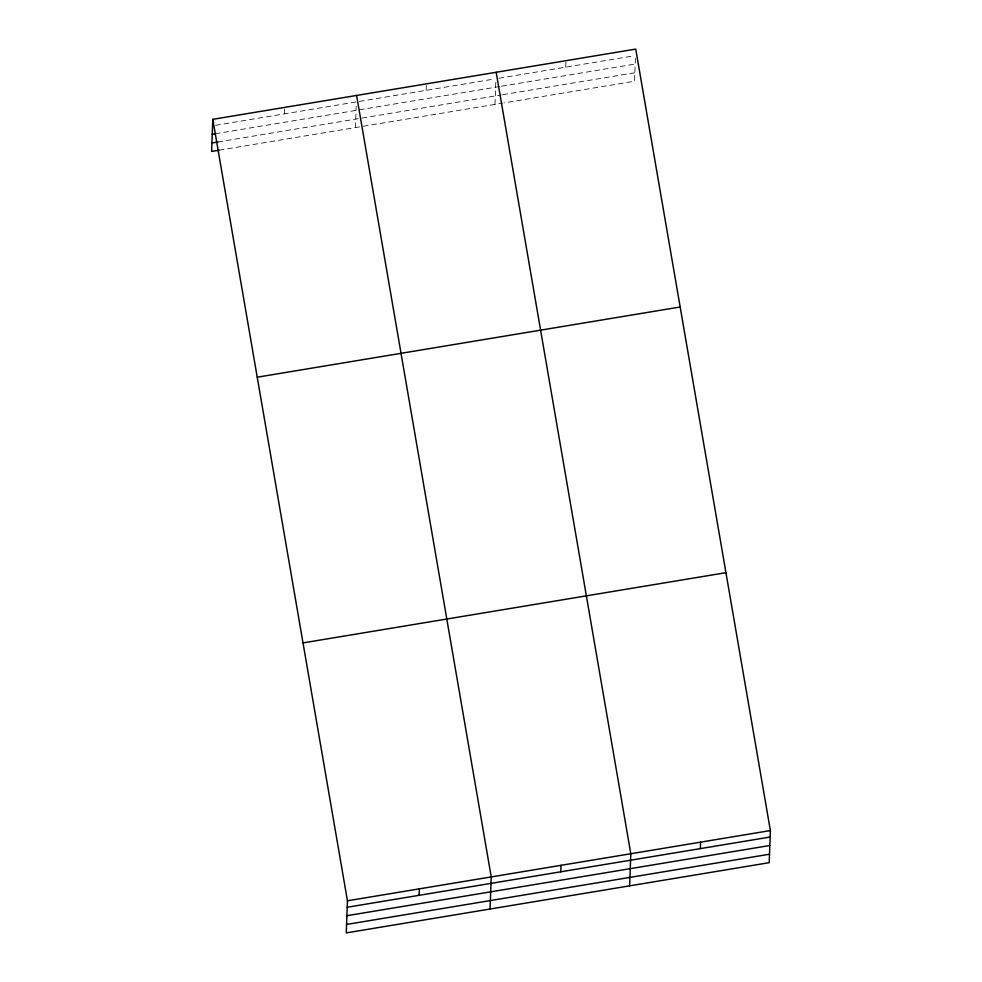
<?xml version="1.0" encoding="UTF-8"?>
<svg xmlns="http://www.w3.org/2000/svg" width="982" height="982" viewBox="0 0 982 982"><rect width="100%" height="100%" fill="white"/><g stroke="black" fill="none" stroke-linecap="round" stroke-linejoin="round"><path stroke-width="0.74" stroke-dasharray="4.91 3.68" d="M284.461 113.863L284.706 107.382M355.423 127.562L356.208 106.154M426.151 90.332L426.384 83.863M494.989 104.387L495.885 80.156M565.718 67.157L565.951 60.688M635.403 58.392L634.556 81.211L503.901 102.914M215.561 125.303L356.368 101.919M359.338 101.428L494.449 78.99M498.905 78.253L634.016 55.814M215.254 133.761L500.071 86.465M501.557 86.22L635.194 64.039M217.93 141.985L501.237 94.947M502.723 94.689L634.875 72.754M219.121 150.197L502.416 103.159"/><path stroke-width="1.47" d="M212.799 119.325L347.444 900.789L346.265 932.9L769.201 862.675L770.379 830.563L635.735 49.1L212.799 119.325L211.621 151.437L219.121 150.197M419.105 895.314L419.339 888.845M490.055 909.025L491.233 876.914L356.601 95.45M560.783 871.795L561.017 865.326M629.634 885.85L630.8 853.739L496.168 72.275M700.35 848.62L700.596 842.151M212.259 134.252L215.254 133.761M211.94 142.979L217.93 141.985M257.235 377.198L680.17 306.985M303.008 642.903L725.943 572.678M347.444 900.789L770.379 830.563M347.198 907.258L770.134 837.032M346.892 915.715L769.827 845.502M346.572 924.443L769.507 854.217"/></g></svg>
